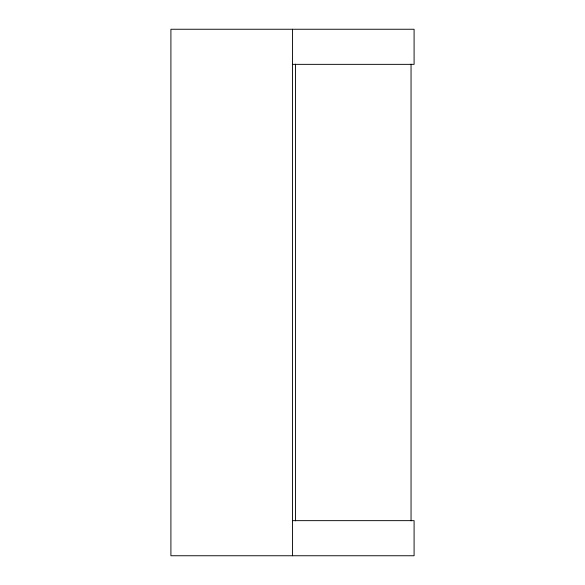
<?xml version="1.0" encoding="UTF-8"?>
<svg xmlns="http://www.w3.org/2000/svg" width="585" height="585" viewBox="0 0 585 585"><rect width="100%" height="100%" fill="white"/><g stroke="black" fill="none" stroke-linecap="round" stroke-linejoin="round"><path stroke-width="0.88" d="M292.5 64.35L414.092 64.35L414.092 29.25L170.908 29.25L170.908 555.75L414.092 555.75L414.092 520.65L292.5 520.65M411.05 64.153L411.05 520.847M295.542 64.153L295.542 520.847M292.5 29.25L292.5 555.75"/></g></svg>
